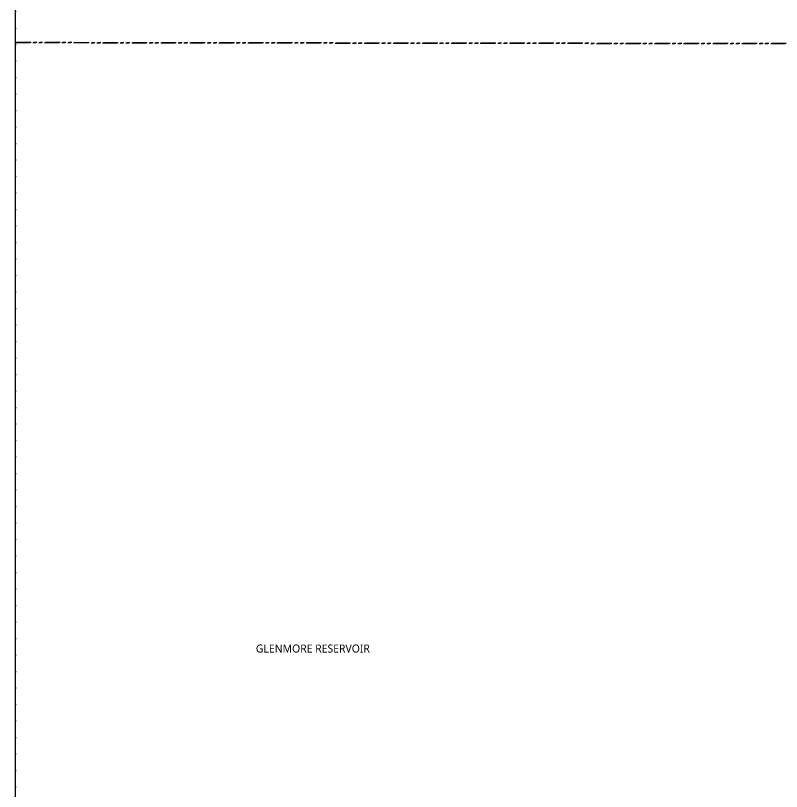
# Model space of a CAD drawing. Header units: metres. Extents: x -550 to 550, y -500 to 950.
# Drawn here: x -550 to -215.1, y 37.5 to 376.7 of the extents above; entities that cross this region are included whole.
import ezdxf
from ezdxf.enums import TextEntityAlignment as Align

# ---------------------------------------------------------------- set-up
doc = ezdxf.new("R2010")
doc.units = ezdxf.units.M
doc.header["$LTSCALE"] = 2
for name, pattern in [('DASHDOT', [3.556, 2.54, -0.508, 0, -0.508]), ('DASHED', [1.524, 1.27, -0.254]), ('PHANTOM', [6.35, 3.175, -0.635, 0.635, -0.635, 0.635, -0.635])]:
    doc.linetypes.add(name, pattern=pattern)
for name, color, linetype in [('SITE-FLOOD-LIMIT', 5, 'DASHED'), ('SITE-PROPERTY', 7, 'PHANTOM'), ('SITE-SETBACK-WATER', 1, 'DASHDOT'), ('SITE-WATER-EDGE', 5, 'CONTINUOUS'), ('TEXT', 7, 'CONTINUOUS')]:
    doc.layers.add(name, color=color, linetype=linetype)
doc.styles.add('OpenSans', font='OpenSans-Regular.ttf')

msp = doc.modelspace()

# ---------------------------------------------------------------- linework, layer by layer
at = {"layer": 'SITE-FLOOD-LIMIT'}
msp.add_lwpolyline([(-550, -218.65), (-550, 611.76)], dxfattribs=at)
at = {"layer": 'SITE-PROPERTY'}
for points in [[(-98.3, 383.72), (34.09, 383.62), (28.27, 364.14), (-550, 364.89), (-550, 384.09)], [(-91.29, 364.29), (28.27, 364.14), (-149.92, -232.31), (-283.98, -308.65), (-550, -309.07), (-550, 364.89)], [(-91.29, 364.29), (28.27, 364.14), (-149.92, -232.31), (-283.98, -308.65), (-550, -309.07), (-550, 364.89)]]:
    msp.add_lwpolyline(points, close=True, dxfattribs=at)
at = {"layer": 'SITE-SETBACK-WATER'}
msp.add_lwpolyline([(-550, -276.7), (-550, 665.93)], dxfattribs=at)
at = {"layer": 'SITE-WATER-EDGE'}
msp.add_lwpolyline([(-550, -226.74), (-550, 615.97)], dxfattribs=at)

# ---------------------------------------------------------------- texts
at = {"layer": 'TEXT', "style": 'OpenSans'}
msp.add_text('GLENMORE RESERVOIR', height=3.5, dxfattribs=at).set_placement((-420, 100), align=Align.MIDDLE_CENTER)

doc.saveas('drawing.dxf')
